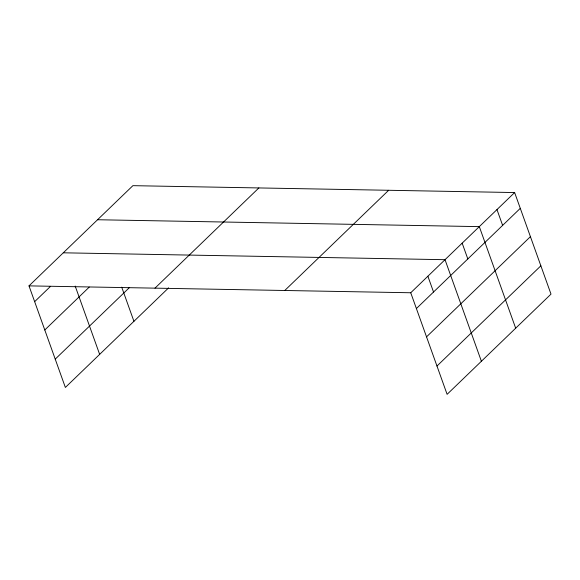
<?xml version="1.0" encoding="UTF-8"?>
<svg xmlns="http://www.w3.org/2000/svg" width="580" height="580" viewBox="0 0 580 580"><rect width="100%" height="100%" fill="white"/><g stroke="black" fill="none" stroke-linecap="round" stroke-linejoin="round"><path stroke-width="0.87" d="M168.628 287.847L65.366 387.447L29 285.875L132.893 185.665L514.634 192.553L551 294.125L447.108 394.335L410.741 292.762L514.634 192.553M34.655 301.665L50.525 286.353M44.791 329.976L89.233 287.107M55.231 359.136L129.478 287.528M154.976 288.151L258.868 187.942M284.765 290.493L388.658 190.283M416.397 308.553L520.289 208.343M426.532 336.864L530.424 236.655M436.972 366.031L540.865 265.814M97.571 219.74L479.312 226.628L515.678 328.193M63.285 252.807L445.027 259.695L481.393 361.267M29 285.875L410.741 292.762M496.973 209.59L502.628 225.381M462.166 243.158L467.821 258.948M427.88 276.232L433.536 292.023M121.713 287.165L133.936 321.305M75.197 286.078L99.651 354.38"/></g></svg>
